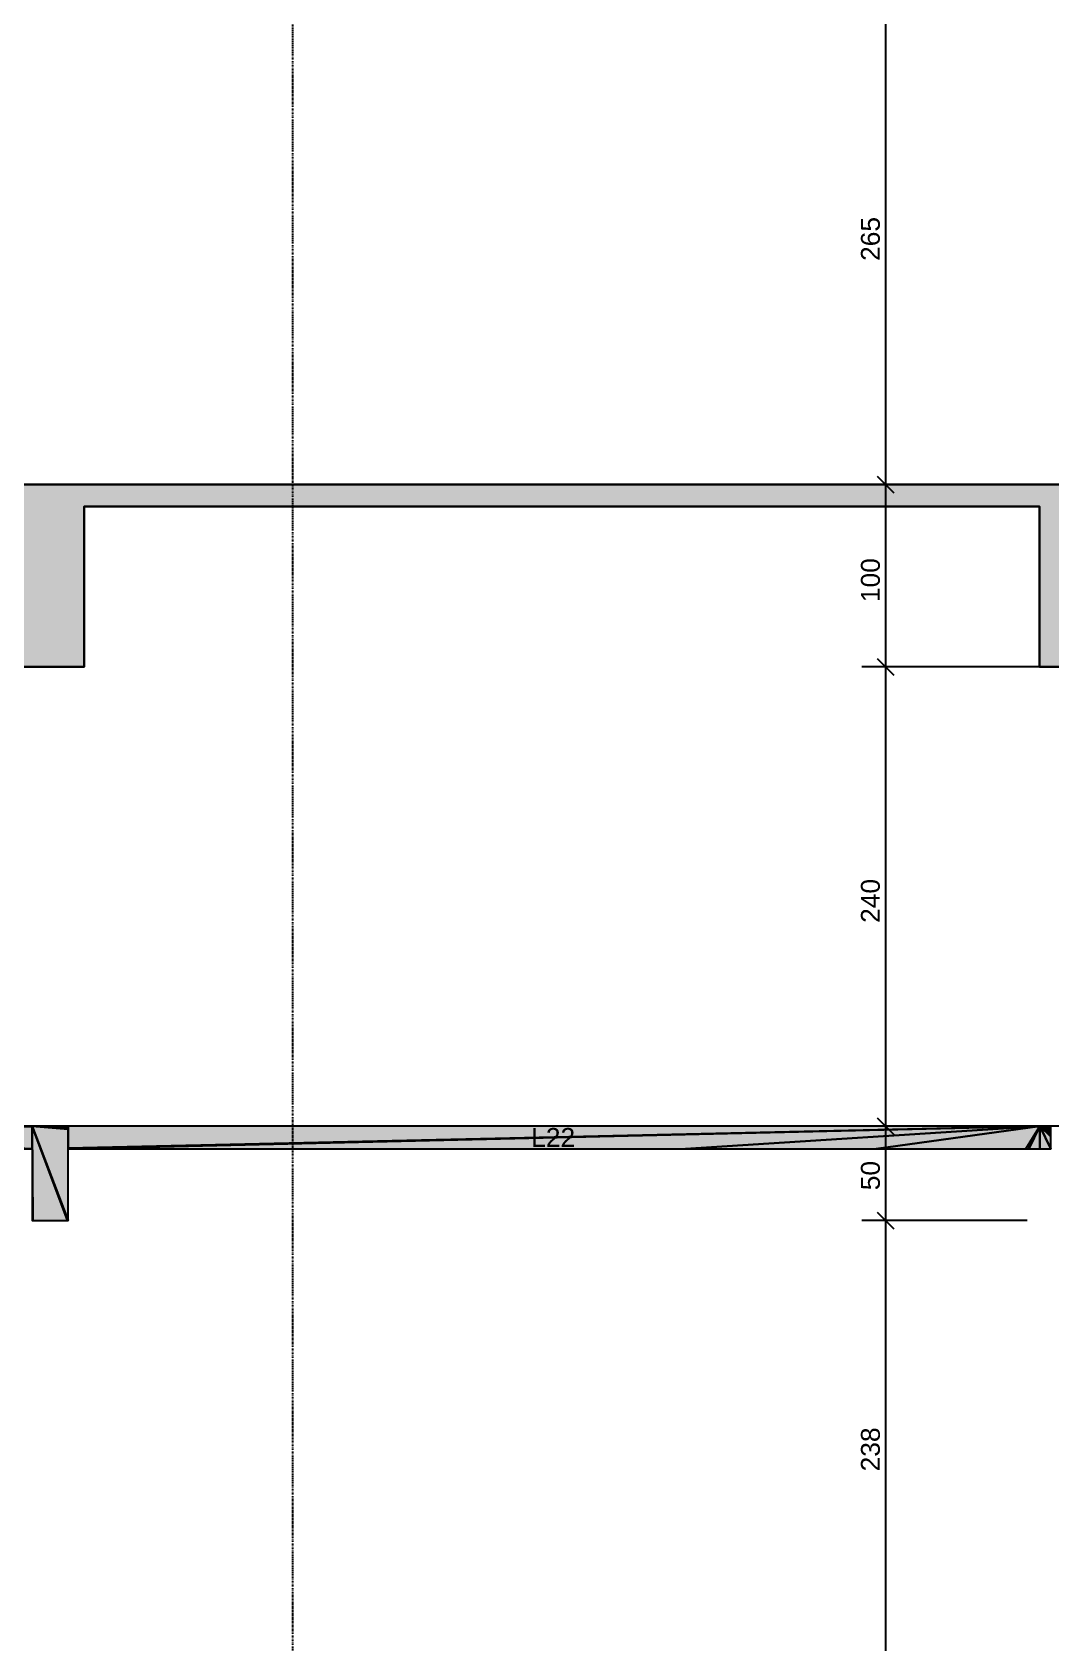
# Model space of a CAD drawing. Extents: x 37185 to 43130, y -8131 to -3926.
# Drawn here: x 38950 to 39310, y -7439 to -6870 of the extents above; entities that cross this region are included whole.
import ezdxf

# ---------------------------------------------------------------- set-up
doc = ezdxf.new("R2010")
doc.units = 0
doc.header["$MEASUREMENT"] = 0
doc.linetypes.add('ESTILO_TQS_0004', pattern=[1.12, 0.5, -0.2, 0.01, -0.2, 0.01, -0.2])
for name, color, linetype in [('52', 3, 'CONTINUOUS'), ('70', 160, 'CONTINUOUS'), ('74', 2, 'CONTINUOUS'), ('75', 9, 'CONTINUOUS'), ('96', 252, 'CONTINUOUS')]:
    doc.layers.add(name, color=color, linetype=linetype)
doc.styles.add('TQS_ARIAL', font='arial.ttf')

msp = doc.modelspace()

# ---------------------------------------------------------------- linework, layer by layer
at = {"layer": '52', "linetype": 'Continuous'}
msp.add_line((39329.32, -7029.84), (38944.99, -7029.84), dxfattribs=at)
for points in [[(38968.32, -7094.25), (38944.99, -7094.25), (38944.99, -7029.84), (39329.32, -7029.84), (39329.32, -7094.25), (39305.99, -7094.25), (39305.99, -7037.59), (38968.32, -7037.59), (38968.32, -7094.25)], [(38859.32, -7037.59), (38944.99, -7037.59), (38944.99, -7094.25), (38968.32, -7094.25), (38968.32, -7037.59), (39305.99, -7037.59), (39305.99, -7094.25), (39329.32, -7094.25), (39329.32, -7037.84)], [(39978.32, -7256.5), (39976.32, -7256.5), (39963.65, -7256.5), (39585.99, -7256.5), (39573.32, -7256.5), (39479.99, -7256.5), (39475.32, -7256.5), (39470.65, -7256.5), (39322.65, -7256.5), (39309.99, -7256.5), (39306.04, -7256.5), (38962.65, -7256.5), (38949.99, -7256.5), (38776.37, -7256.5)], [(38776.32, -7264.5), (38776.37, -7264.5), (38780.25, -7264.5), (38780.32, -7264.5), (38782.03, -7264.5), (38800.46, -7264.5), (38806.59, -7264.5), (38811.14, -7264.5), (38945.7, -7264.5), (38948.32, -7264.5), (38949.93, -7264.5), (38949.97, -7264.5), (38949.99, -7264.5)], [(38949.99, -7264.5), (38949.99, -7289.84)], [(38962.65, -7289.84), (38962.65, -7264.5)], [(38962.65, -7264.5), (38964.91, -7264.5), (38964.96, -7264.5), (38964.99, -7264.5), (39180.86, -7264.5), (39248.26, -7264.5), (39301.09, -7264.5), (39302.18, -7264.5), (39306.03, -7264.5), (39306.04, -7264.5), (39309.91, -7264.5), (39309.99, -7264.5)], [(38949.99, -7289.84), (38950.14, -7289.84), (38962.41, -7289.84), (38962.65, -7289.84)]]:
    msp.add_lwpolyline(points, dxfattribs=at)
at = {"layer": '70', "linetype": 'ESTILO_TQS_0004'}
msp.add_line((39041.99, -4463.57), (39041.99, -7787.17), dxfattribs=at)
at = {"layer": '75', "linetype": 'Continuous'}
for p, q in [((39251.53, -6844.84), (39251.53, -7038.17)), ((39251.53, -7021.5), (39251.53, -7102.59)), ((39248.58, -7026.89), (39254.47, -7032.78)), ((39248.58, -7026.89), (39254.47, -7032.78)), ((38957.67, -7029.84), (38957.67, -7029.84)), ((39265.36, -7029.84), (39243.19, -7029.84)), ((39265.36, -7029.84), (39243.19, -7029.84)), ((39273.69, -7029.84), (39273.69, -7029.84)), ((39273.69, -7029.84), (39273.69, -7029.84)), ((39251.53, -7085.92), (39251.53, -7264.84)), ((39307.99, -7094.25), (39243.19, -7094.25)), ((39303.25, -7094.25), (39243.19, -7094.25)), ((39248.58, -7091.31), (39254.47, -7097.2)), ((39248.58, -7091.31), (39254.47, -7097.2)), ((39251.53, -7248.17), (39251.53, -7298.17)), ((39248.58, -7253.56), (39254.47, -7259.45)), ((39248.58, -7253.56), (39254.47, -7259.45)), ((38949.99, -7256.5), (38949.99, -7256.5)), ((39253.18, -7256.5), (39243.19, -7256.5)), ((39253.18, -7256.5), (39243.19, -7256.5)), ((39261.52, -7256.5), (39261.52, -7256.5)), ((39261.52, -7256.5), (39261.52, -7256.5)), ((39251.53, -7281.5), (39251.53, -7456.83)), ((39248.58, -7286.89), (39254.47, -7292.78)), ((39248.58, -7286.89), (39254.47, -7292.78)), ((38950.14, -7289.84), (38950.14, -7289.84)), ((38950.14, -7289.84), (38950.14, -7289.84)), ((39301.65, -7289.84), (39243.19, -7289.84)), ((39301.65, -7289.84), (39243.19, -7289.84))]:
    msp.add_line(p, q, dxfattribs=at)
at = {"layer": '96', "linetype": 'Continuous'}
for points in [[(38944.99, -7029.84), (38944.99, -7094.25), (38968.32, -7094.25), (38968.32, -7037.59), (39305.99, -7037.59), (39305.99, -7094.25), (39329.32, -7094.25), (39329.32, -7029.84), (38944.99, -7029.84)], [(38776.37, -7256.5), (38949.97, -7264.5), (38949.99, -7264.5), (38776.37, -7256.5)], [(38776.37, -7256.5), (38949.99, -7264.5), (38949.99, -7256.75), (38776.37, -7256.5)], [(38776.37, -7256.5), (38949.99, -7256.75), (38949.99, -7256.6), (38776.37, -7256.5)], [(38776.37, -7256.5), (38949.99, -7256.6), (38949.99, -7256.5), (38776.37, -7256.5)], [(38949.99, -7256.5), (38949.99, -7289.84), (38950.14, -7289.84), (38949.99, -7256.5)], [(38949.99, -7256.5), (38950.14, -7289.84), (38962.41, -7289.84), (38949.99, -7256.5)], [(38949.99, -7256.5), (38962.41, -7289.84), (38962.65, -7289.84), (38949.99, -7256.5)], [(38949.99, -7256.5), (38962.65, -7289.84), (38962.65, -7257.54), (38949.99, -7256.5)], [(38949.99, -7256.5), (38962.65, -7257.54), (38962.65, -7256.91), (38949.99, -7256.5)], [(38949.99, -7256.5), (38962.65, -7256.91), (38962.65, -7256.5), (38949.99, -7256.5)], [(39306.04, -7256.5), (38962.65, -7256.5), (38962.65, -7264.26), (39306.04, -7256.5)], [(39306.04, -7256.5), (38962.65, -7264.26), (38962.65, -7264.41), (39306.04, -7256.5)], [(39306.04, -7256.5), (38962.65, -7264.41), (38962.65, -7264.5), (39306.04, -7256.5)], [(39306.04, -7256.5), (38962.65, -7264.5), (38964.91, -7264.5), (39306.04, -7256.5)], [(39306.04, -7256.5), (38964.91, -7264.5), (38964.96, -7264.5), (39306.04, -7256.5)], [(39306.04, -7256.5), (38964.96, -7264.5), (38964.99, -7264.5), (39306.04, -7256.5)], [(39306.04, -7256.5), (38964.99, -7264.5), (39180.86, -7264.5), (39306.04, -7256.5)], [(39306.04, -7256.5), (39180.86, -7264.5), (39248.26, -7264.5), (39306.04, -7256.5)], [(39306.04, -7256.5), (39248.26, -7264.5), (39301.09, -7264.5), (39306.04, -7256.5)], [(39306.04, -7256.5), (39301.09, -7264.5), (39302.18, -7264.5), (39306.04, -7256.5)], [(39306.04, -7256.5), (39302.18, -7264.5), (39306.03, -7264.5), (39306.04, -7256.5)], [(39306.04, -7256.5), (39306.03, -7264.5), (39306.04, -7264.5), (39306.04, -7256.5)], [(39306.04, -7256.5), (39306.04, -7264.5), (39309.91, -7264.5), (39306.04, -7256.5)], [(39306.04, -7256.5), (39309.91, -7264.5), (39309.99, -7264.5), (39306.04, -7256.5)], [(39306.04, -7256.5), (39309.99, -7264.5), (39309.99, -7260.34), (39306.04, -7256.5)], [(39306.04, -7256.5), (39309.99, -7260.34), (39309.99, -7256.5), (39306.04, -7256.5)]]:
    msp.add_lwpolyline(points, dxfattribs=at)
for points in [[(39329.32, -7029.84), (38944.99, -7029.84), (38968.32, -7037.59)], [(38944.99, -7029.84), (38944.99, -7094.25), (38968.32, -7094.25)], [(38944.99, -7029.84), (38968.32, -7094.25), (38968.32, -7037.59)], [(39329.32, -7029.84), (38968.32, -7037.59), (39305.99, -7037.59)], [(39329.32, -7029.84), (39305.99, -7037.59), (39305.99, -7094.25)], [(39329.32, -7029.84), (39305.99, -7094.25), (39329.32, -7094.25)], [(38776.37, -7256.5), (38949.99, -7264.5), (38949.99, -7256.75)], [(38776.37, -7256.5), (38949.99, -7256.75), (38776.37, -7256.5)], [(38776.37, -7256.5), (38949.99, -7256.75), (38949.99, -7256.6)], [(38776.37, -7256.5), (38949.99, -7256.6), (38776.37, -7256.5)], [(38776.37, -7256.5), (38949.99, -7256.6), (38949.99, -7256.5)], [(38776.37, -7256.5), (38949.99, -7256.5), (38776.37, -7256.5)], [(38949.99, -7256.5), (38949.99, -7289.84), (38950.14, -7289.84)], [(38949.99, -7256.5), (38950.14, -7289.84), (38949.99, -7256.5)], [(38949.99, -7256.5), (38950.14, -7289.84), (38962.41, -7289.84)], [(38949.99, -7256.5), (38962.41, -7289.84), (38949.99, -7256.5)], [(38949.99, -7256.5), (38962.41, -7289.84), (38962.65, -7289.84)], [(38949.99, -7256.5), (38962.65, -7289.84), (38949.99, -7256.5)], [(38949.99, -7256.5), (38962.65, -7289.84), (38962.65, -7257.54)], [(38949.99, -7256.5), (38962.65, -7257.54), (38949.99, -7256.5)], [(38949.99, -7256.5), (38962.65, -7257.54), (38962.65, -7256.91)], [(38949.99, -7256.5), (38962.65, -7256.91), (38949.99, -7256.5)], [(38949.99, -7256.5), (38962.65, -7256.91), (38962.65, -7256.5)], [(38949.99, -7256.5), (38962.65, -7256.5), (38949.99, -7256.5)], [(39306.04, -7256.5), (38962.65, -7256.5), (38962.65, -7264.26)], [(39306.04, -7256.5), (38962.65, -7264.26), (39306.04, -7256.5)], [(39306.04, -7256.5), (38962.65, -7264.26), (38962.65, -7264.41)], [(39306.04, -7256.5), (38962.65, -7264.41), (39306.04, -7256.5)], [(39306.04, -7256.5), (38962.65, -7264.41), (38962.65, -7264.5)], [(39306.04, -7256.5), (38962.65, -7264.5), (39306.04, -7256.5)], [(39306.04, -7256.5), (38962.65, -7264.5), (38964.91, -7264.5)], [(39306.04, -7256.5), (38964.91, -7264.5), (39306.04, -7256.5)], [(39306.04, -7256.5), (38964.91, -7264.5), (38964.91, -7264.5)], [(39306.04, -7256.5), (38964.91, -7264.5), (39306.04, -7256.5)], [(39306.04, -7256.5), (38964.96, -7264.5), (38964.96, -7264.5)], [(39306.04, -7256.5), (38964.96, -7264.5), (39306.04, -7256.5)], [(39306.04, -7256.5), (38964.99, -7264.5), (39180.86, -7264.5)], [(39306.04, -7256.5), (39180.86, -7264.5), (39306.04, -7256.5)], [(39306.04, -7256.5), (39180.86, -7264.5), (39248.26, -7264.5)], [(39306.04, -7256.5), (39248.26, -7264.5), (39306.04, -7256.5)], [(39306.04, -7256.5), (39248.26, -7264.5), (39301.09, -7264.5)], [(39306.04, -7256.5), (39301.09, -7264.5), (39306.04, -7256.5)], [(39306.04, -7256.5), (39301.09, -7264.5), (39302.18, -7264.5)], [(39306.04, -7256.5), (39302.18, -7264.5), (39306.04, -7256.5)], [(39306.04, -7256.5), (39302.18, -7264.5), (39306.03, -7264.5)], [(39306.04, -7256.5), (39306.03, -7264.5), (39306.04, -7256.5)], [(39306.04, -7256.5), (39306.03, -7264.5), (39306.03, -7264.5)], [(39306.04, -7256.5), (39306.03, -7264.5), (39306.04, -7256.5)], [(39306.04, -7256.5), (39306.04, -7264.5), (39309.91, -7264.5)], [(39306.04, -7256.5), (39309.91, -7264.5), (39306.04, -7256.5)], [(39306.04, -7256.5), (39309.91, -7264.5), (39309.99, -7264.5)], [(39306.04, -7256.5), (39309.99, -7264.5), (39306.04, -7256.5)], [(39306.04, -7256.5), (39309.99, -7264.5), (39309.99, -7260.34)], [(39306.04, -7256.5), (39309.99, -7260.34), (39306.04, -7256.5)], [(39306.04, -7256.5), (39309.99, -7260.34), (39309.99, -7256.5)], [(39306.04, -7256.5), (39309.99, -7256.5), (39306.04, -7256.5)]]:
    msp.add_solid(points, dxfattribs=at)

# ---------------------------------------------------------------- texts
at = {"layer": '74', "linetype": 'Continuous', "style": 'TQS_ARIAL'}
msp.add_text('L22', height=6.667, dxfattribs=at).set_placement((39126.32, -7263.84))
at = {"layer": '75', "linetype": 'Continuous', "style": 'TQS_ARIAL'}
for s, p in [('265', (39249.53, -6950.84)), ('100', (39249.53, -7071.38)), ('240', (39249.53, -7184.71)), ('50', (39249.53, -7279.17)), ('238', (39249.53, -7378.5))]:
    msp.add_text(s, height=6.667, rotation=90, dxfattribs=at).set_placement(p)

doc.saveas('drawing.dxf')
